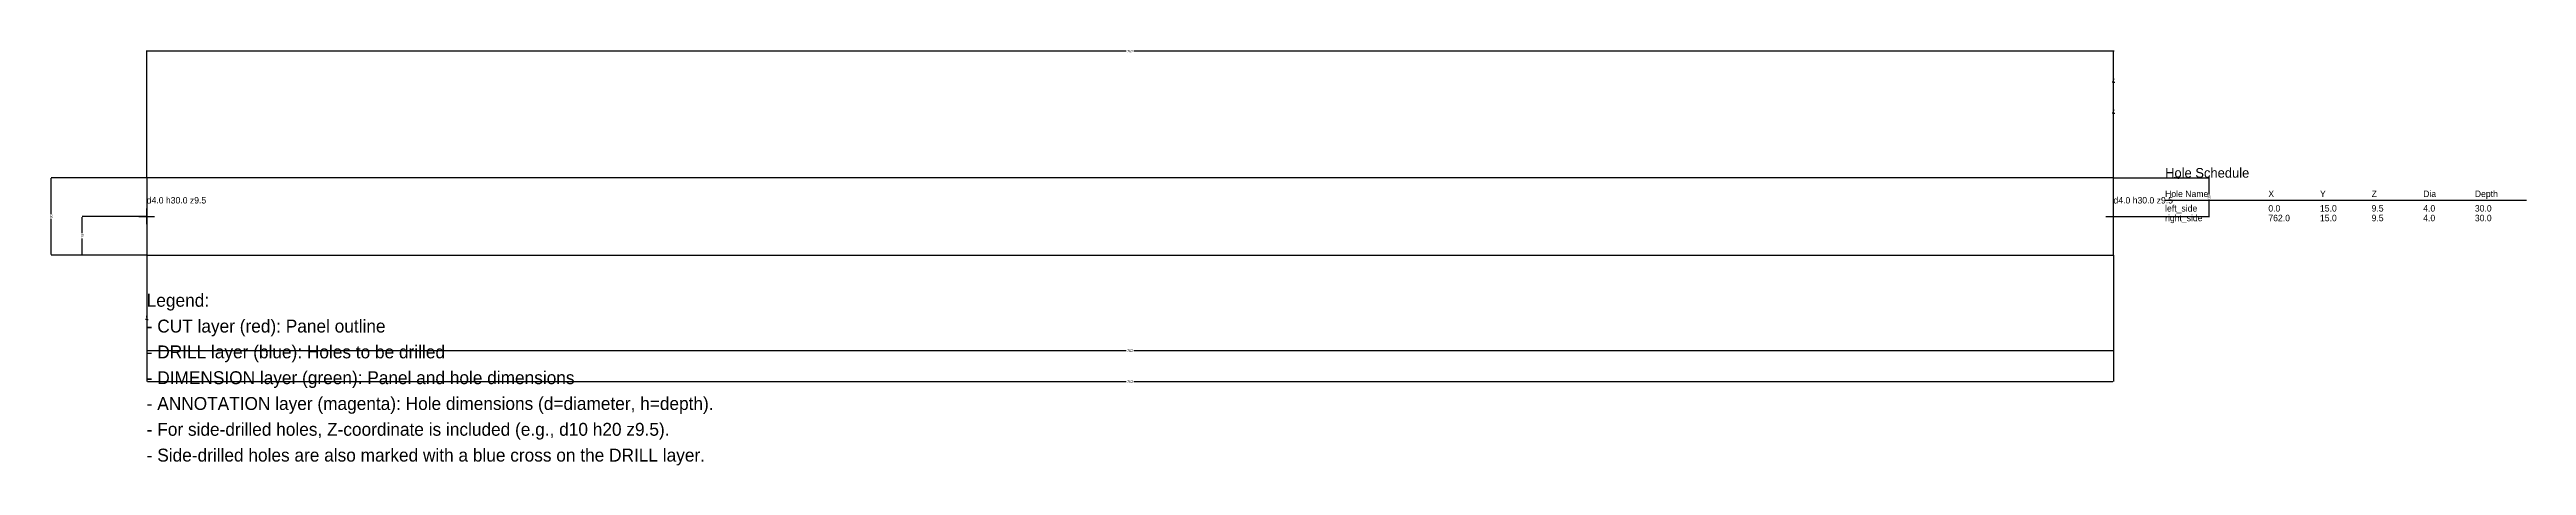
# Model space of a CAD drawing. Header units: metres. Extents: x -38 to 922, y -82 to 80.
import ezdxf

# ---------------------------------------------------------------- set-up
doc = ezdxf.new("R2010")
doc.units = ezdxf.units.M
for name, color, linetype in [('ANNOTATION', 6, 'Continuous'), ('CUT', 1, 'Continuous'), ('DIMENSION', 3, 'Continuous'), ('DRILL', 5, 'Continuous')]:
    doc.layers.add(name, color=color, linetype=linetype)
doc.dimstyles.get("Standard").update_dxf_attribs({"dimtxt": 2.5, "dimasz": 2.5, "dimexe": 1.25, "dimexo": 0.625, "dimtad": 1, "dimtxsty": 'Standard', "dimcen": 2.5, "dimazin": 3, "dimtfac": 1, "dimtmove": 0, "dimatfit": 3})

# ---------------------------------------------------------------- blocks, each defined once
blk = doc.blocks.new('_CLOSEDFILLED')
at = {"color": 0, "linetype": 'ByBlock'}
blk.add_solid([(-1, 0.2), (0, 0), (-1, -0.2)], dxfattribs=at)
blk = doc.blocks.new('*D0')
for p, q in [((0, 0), (0, -25)), ((0, 0), (0, -25)), ((-0.25, -25), (-0.5, -25)), ((0, -25), (0, -25)), ((0.25, -25), (0.5, -25))]:
    blk.add_line(p, q)
at = {"layer": 'Defpoints'}
for p in [(0, 0), (0, 0), (0, -25)]:
    blk.add_point(p, dxfattribs=at)
at = {"layer": 'DIMENSION', "xscale": 0.25, "yscale": 0.25}
blk.add_blockref('_CLOSEDFILLED', (0, -25), dxfattribs=at)
at = {"layer": 'DIMENSION', "xscale": 0.25, "yscale": 0.25, "rotation": 180}
blk.add_blockref('_CLOSEDFILLED', (0, -25), dxfattribs=at)
at = {"layer": 'DIMENSION', "insert": (0, -23.875), "char_height": 1, "attachment_point": 5}
blk.add_mtext('0', dxfattribs=at)
blk = doc.blocks.new('*D2')
for p, q in [((0, 0), (0, -37)), ((762, 0), (762, -37)), ((0.25, -37), (379.5, -37)), ((382.5, -37), (761.75, -37))]:
    blk.add_line(p, q)
at = {"layer": 'Defpoints'}
for p in [(0, 0), (762, 0), (0, -37)]:
    blk.add_point(p, dxfattribs=at)
at = {"layer": 'DIMENSION', "xscale": 0.25, "yscale": 0.25, "rotation": 180}
blk.add_blockref('_CLOSEDFILLED', (0, -37), dxfattribs=at)
at = {"layer": 'DIMENSION', "xscale": 0.25, "yscale": 0.25}
blk.add_blockref('_CLOSEDFILLED', (762, -37), dxfattribs=at)
at = {"layer": 'DIMENSION', "insert": (381, -37), "char_height": 1, "attachment_point": 5}
blk.add_mtext('762', dxfattribs=at)
blk = doc.blocks.new('*D3')
for p, q in [((0, 0), (0, -49)), ((762, 0), (762, -49)), ((0.25, -49), (379.5, -49)), ((382.5, -49), (761.75, -49))]:
    blk.add_line(p, q)
at = {"layer": 'Defpoints'}
for p in [(0, 0), (762, 0), (0, -49)]:
    blk.add_point(p, dxfattribs=at)
at = {"layer": 'DIMENSION', "xscale": 0.25, "yscale": 0.25, "rotation": 180}
blk.add_blockref('_CLOSEDFILLED', (0, -49), dxfattribs=at)
at = {"layer": 'DIMENSION', "xscale": 0.25, "yscale": 0.25}
blk.add_blockref('_CLOSEDFILLED', (762, -49), dxfattribs=at)
at = {"layer": 'DIMENSION', "insert": (381, -49), "char_height": 1, "attachment_point": 5}
blk.add_mtext('762', dxfattribs=at)
blk = doc.blocks.new('*D4')
for p, q in [((761.75, 55), (761.5, 55)), ((762, 30), (762, 55)), ((762, 30), (762, 55)), ((762, 55), (762, 55)), ((762.25, 55), (762.5, 55))]:
    blk.add_line(p, q)
at = {"layer": 'Defpoints'}
for p in [(762, 55), (762, 30), (762, 30)]:
    blk.add_point(p, dxfattribs=at)
at = {"layer": 'DIMENSION', "xscale": 0.25, "yscale": 0.25}
blk.add_blockref('_CLOSEDFILLED', (762, 55), dxfattribs=at)
at = {"layer": 'DIMENSION', "xscale": 0.25, "yscale": 0.25, "rotation": 180}
blk.add_blockref('_CLOSEDFILLED', (762, 55), dxfattribs=at)
at = {"layer": 'DIMENSION', "insert": (762, 56.125), "char_height": 1, "attachment_point": 5}
blk.add_mtext('0', dxfattribs=at)
blk = doc.blocks.new('*D5')
for p, q in [((761.75, 67), (761.5, 67)), ((762, 30), (762, 67)), ((762, 30), (762, 67)), ((762, 67), (762, 67)), ((762.25, 67), (762.5, 67))]:
    blk.add_line(p, q)
at = {"layer": 'Defpoints'}
for p in [(762, 67), (762, 30), (762, 30)]:
    blk.add_point(p, dxfattribs=at)
at = {"layer": 'DIMENSION', "xscale": 0.25, "yscale": 0.25}
blk.add_blockref('_CLOSEDFILLED', (762, 67), dxfattribs=at)
at = {"layer": 'DIMENSION', "xscale": 0.25, "yscale": 0.25, "rotation": 180}
blk.add_blockref('_CLOSEDFILLED', (762, 67), dxfattribs=at)
at = {"layer": 'DIMENSION', "insert": (762, 68.125), "char_height": 1, "attachment_point": 5}
blk.add_mtext('0', dxfattribs=at)
blk = doc.blocks.new('*D6')
for p, q in [((379.5, 79), (-0.25, 79)), ((0, 30), (0, 79)), ((762.25, 79), (382.5, 79)), ((762, 30), (762, 79))]:
    blk.add_line(p, q)
at = {"layer": 'Defpoints'}
for p in [(762, 79), (0, 30), (762, 30)]:
    blk.add_point(p, dxfattribs=at)
at = {"layer": 'DIMENSION', "xscale": 0.25, "yscale": 0.25}
blk.add_blockref('_CLOSEDFILLED', (0, 79), dxfattribs=at)
at = {"layer": 'DIMENSION', "xscale": 0.25, "yscale": 0.25, "rotation": 180}
blk.add_blockref('_CLOSEDFILLED', (762, 79), dxfattribs=at)
at = {"layer": 'DIMENSION', "insert": (381, 79), "char_height": 1, "attachment_point": 5}
blk.add_mtext('762', dxfattribs=at)
blk = doc.blocks.new('*D7')
for p, q in [((0, 15), (-25, 15)), ((-25, 8.5), (-25, 14.75)), ((-25, 0.25), (-25, 6.5)), ((0, 0), (-25, 0))]:
    blk.add_line(p, q)
at = {"layer": 'Defpoints'}
for p in [(0, 15), (-25, 0), (0, 0)]:
    blk.add_point(p, dxfattribs=at)
at = {"layer": 'DIMENSION', "xscale": 0.25, "yscale": 0.25}
for p, rotation in [((-25, 15), 90), ((-25, 0), 270)]:
    blk.add_blockref('_CLOSEDFILLED', p, dxfattribs=dict(at, rotation=rotation))
at = {"layer": 'DIMENSION', "insert": (-25, 7.5), "char_height": 1, "attachment_point": 5, "rotation": 90}
blk.add_mtext('15', dxfattribs=at)
blk = doc.blocks.new('*D8')
for p, q in [((0, 30), (-37, 30)), ((-37, 16), (-37, 29.75)), ((-37, 0.25), (-37, 14)), ((0, 0), (-37, 0))]:
    blk.add_line(p, q)
at = {"layer": 'Defpoints'}
for p in [(0, 30), (-37, 0), (0, 0)]:
    blk.add_point(p, dxfattribs=at)
at = {"layer": 'DIMENSION', "xscale": 0.25, "yscale": 0.25}
for p, rotation in [((-37, 30), 90), ((-37, 0), 270)]:
    blk.add_blockref('_CLOSEDFILLED', p, dxfattribs=dict(at, rotation=rotation))
at = {"layer": 'DIMENSION', "insert": (-37, 15), "char_height": 1, "attachment_point": 5, "rotation": 90}
blk.add_mtext('30', dxfattribs=at)
blk = doc.blocks.new('*D9')
for p, q in [((762, 30), (787, 30)), ((762, 30), (787, 30)), ((787, 30.25), (787, 30.5)), ((787, 30), (787, 30)), ((787, 29.75), (787, 29.5))]:
    blk.add_line(p, q)
at = {"layer": 'Defpoints'}
for p in [(762, 30), (762, 30), (787, 30)]:
    blk.add_point(p, dxfattribs=at)
at = {"layer": 'DIMENSION', "xscale": 0.25, "yscale": 0.25}
for rotation in [270, 90]:
    blk.add_blockref('_CLOSEDFILLED', (787, 30), dxfattribs=dict(at, rotation=rotation))
at = {"layer": 'DIMENSION', "insert": (785.875, 30), "char_height": 1, "attachment_point": 5, "rotation": 90}
blk.add_mtext('0', dxfattribs=at)
blk = doc.blocks.new('*D10')
for p, q in [((762, 30), (799, 30)), ((799, 30.25), (799, 23.5)), ((799, 21.5), (799, 14.75)), ((762, 15), (799, 15))]:
    blk.add_line(p, q)
at = {"layer": 'Defpoints'}
for p in [(762, 30), (799, 30), (762, 15)]:
    blk.add_point(p, dxfattribs=at)
at = {"layer": 'DIMENSION', "xscale": 0.25, "yscale": 0.25}
for p, rotation in [((799, 30), 270), ((799, 15), 90)]:
    blk.add_blockref('_CLOSEDFILLED', p, dxfattribs=dict(at, rotation=rotation))
at = {"layer": 'DIMENSION', "insert": (799, 22.5), "char_height": 1, "attachment_point": 5, "rotation": 90}
blk.add_mtext('15', dxfattribs=at)

msp = doc.modelspace()

# ---------------------------------------------------------------- linework, layer by layer
at = {"layer": 'ANNOTATION'}
msp.add_line((782, 21.25), (922, 21.25), dxfattribs=at)
at = {"layer": 'CUT'}
msp.add_lwpolyline([(0, 0), (762, 0), (762, 30), (0, 30)], close=True, dxfattribs=at)
at = {"layer": 'DRILL', "color": 5}
for p, q in [((-3, 15), (3, 15)), ((0, 12), (0, 18)), ((759, 15), (765, 15)), ((762, 12), (762, 18))]:
    msp.add_line(p, q, dxfattribs=at)

# ---------------------------------------------------------------- texts
at = {"layer": 'ANNOTATION'}
for s, height, p in [('Hole Schedule', 3.75, (782, 30)), ('d4.0 h30.0 z9.5', 2.5, (0, 20)), ('d4.0 h30.0 z9.5', 2.5, (762, 20)), ('left_side', 2.5, (782, 16.875)), ('Hole Name', 2.5, (782, 22.5)), ('X', 2.5, (822, 22.5)), ('0.0', 2.5, (822, 16.875)), ('Y', 2.5, (842, 22.5)), ('15.0', 2.5, (842, 16.875)), ('Z', 2.5, (862, 22.5)), ('9.5', 2.5, (862, 16.875)), ('4.0', 2.5, (882, 16.875)), ('Dia', 2.5, (882, 22.5)), ('30.0', 2.5, (902, 16.875)), ('Depth', 2.5, (902, 22.5)), ('right_side', 2.5, (782, 13.125)), ('762.0', 2.5, (822, 13.125)), ('15.0', 2.5, (842, 13.125)), ('9.5', 2.5, (862, 13.125)), ('4.0', 2.5, (882, 13.125)), ('30.0', 2.5, (902, 13.125)), ('Legend:', 5, (0, -20)), ('- CUT layer (red): Panel outline', 5, (0, -30)), ('- DRILL layer (blue): Holes to be drilled', 5, (0, -40)), ('- DIMENSION layer (green): Panel and hole dimensions', 5, (0, -50)), ('- ANNOTATION layer (magenta): Hole dimensions (d=diameter, h=depth).', 5, (0, -60)), ('- For side-drilled holes, Z-coordinate is included (e.g., d10 h20 z9.5).', 5, (0, -70)), ('- Side-drilled holes are also marked with a blue cross on the DRILL layer.', 5, (0, -80))]:
    msp.add_text(s, height=height, dxfattribs=at).set_placement(p)

# ---------------------------------------------------------------- dimensions: what is measured, and where the dimension line sits
at = {"layer": 'DIMENSION'}
for base, p1, p2, picture, middle in [((762, 79), (762, 30), (0, 30), '*D6', (381, 79)), ((762, 67), (762, 30), (762, 30), '*D5', (762, 68.125)), ((762, 55), (762, 30), (762, 30), '*D4', (762, 56.125)), ((0, -25), (0, 0), (0, 0), '*D0', (0, -23.875)), ((0, -37), (0, 0), (762, 0), '*D2', (381, -37)), ((0, -49), (0, 0), (762, 0), '*D3', (381, -49))]:
    dim = msp.add_linear_dim(base=base, p1=p1, p2=p2, dimstyle='Standard', dxfattribs=at)
    dim.commit()
    dim.dimension.update_dxf_attribs({"geometry": picture, "text_midpoint": middle})
for base, p1, p2, picture, middle in [((-37, 0), (0, 0), (0, 30), '*D8', (-37, 15)), ((787, 30), (762, 30), (762, 30), '*D9', (785.875, 30)), ((799, 30), (762, 30), (762, 15), '*D10', (799, 22.5)), ((-25, 0), (0, 0), (0, 15), '*D7', (-25, 7.5))]:
    dim = msp.add_linear_dim(base=base, p1=p1, p2=p2, angle=90, dimstyle='Standard', dxfattribs=at)
    dim.commit()
    dim.dimension.update_dxf_attribs({"geometry": picture, "text_midpoint": middle})

doc.saveas('drawing.dxf')
